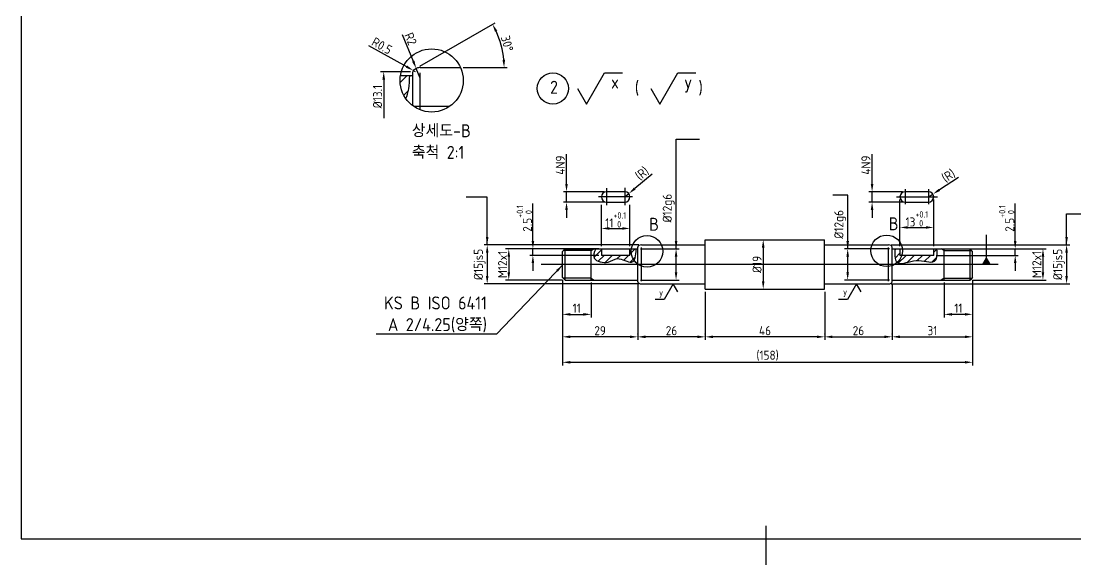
# Model space of a CAD drawing. Header units: millimetres. Extents: x 0 to 1314, y 0 to 614.
# Drawn here: x 10 to 416.3, y 0 to 209.4 of the extents above; entities that cross this region are included whole.
import ezdxf

# ---------------------------------------------------------------- set-up
doc = ezdxf.new("R2010")
doc.units = ezdxf.units.MM
for name, color, linetype in [('가는실선', 1, 'Continuous'), ('문자', 2, 'Continuous'), ('외형선', 3, 'Continuous'), ('윤곽선', 4, 'Continuous'), ('중심선', 1, 'Continuous')]:
    doc.layers.add(name, color=color, linetype=linetype)
doc.styles.get("Standard").update_dxf_attribs({"font": 'isocp.shx', "bigfont": 'whgtxt.shx'})
doc.dimstyles.new('ISO-25', dxfattribs={"dimtxt": 3.5, "dimasz": 3, "dimexe": 1.2, "dimexo": 1, "dimtad": 1, "dimdsep": 46, "dimtxsty": 'Standard', "dimcen": 0, "dimclrd": 7, "dimclre": 7, "dimclrt": 2, "dimazin": 2, "dimtfac": 1, "dimtmove": 0, "dimatfit": 3, "dimfxl": 0, "dimlwd": -1, "dimlwe": -1, "dimarcsym": 0})
pattern_1 = [(45, (-894.8262, -237.0113), (-1.571545, 1.571545), [])]

# ---------------------------------------------------------------- blocks, each defined once
blk = doc.blocks.new('*D109')
at = {"layer": 'Defpoints', "color": 0}
for p in [(220.09, 143.69), (235.53, 143.69), (235.53, 139.69)]:
    blk.add_point(p, dxfattribs=at)
at = {"layer": '외형선', "color": 7}
for p, q in [((220.09, 146.69), (220.09, 158.19)), ((234.53, 143.69), (218.89, 143.69)), ((220.09, 139.69), (220.09, 143.69)), ((234.53, 139.69), (218.89, 139.69)), ((220.09, 136.69), (220.09, 133.69))]:
    blk.add_line(p, q, dxfattribs=at)
for points in [[(219.59, 146.69), (220.59, 146.69), (220.09, 143.69)], [(219.59, 136.69), (220.59, 136.69), (220.09, 139.69)]]:
    blk.add_solid(points, dxfattribs=at)
at = {"layer": '외형선', "color": 2, "insert": (217.71, 153.94), "char_height": 3.5, "width": 1.75, "attachment_point": 5, "rotation": 90}
blk.add_mtext('4N9', dxfattribs=at)
blk = doc.blocks.new('*D110')
at = {"layer": 'Defpoints', "color": 0}
for p in [(244.06, 142.97), (242.53, 141.69)]:
    blk.add_point(p, dxfattribs=at)
at = {"layer": '외형선', "color": 7}
for p, q in [((253.14, 150.51), (246.37, 144.89)), ((242.53, 141.69), (244.06, 142.97))]:
    blk.add_line(p, q, dxfattribs=at)
blk.add_solid([(246.05, 145.27), (246.69, 144.5), (244.06, 142.97)], dxfattribs=at)
at = {"layer": '외형선', "color": 2, "insert": (249.28, 150.62), "char_height": 3.5, "attachment_point": 5, "rotation": 39.6938}
blk.add_mtext('(R)', dxfattribs=at)
blk = doc.blocks.new('*D100')
at = {"layer": 'Defpoints', "color": 0}
for p in [(244.53, 129.55), (233.53, 121.69), (244.53, 121.69)]:
    blk.add_point(p, dxfattribs=at)
at = {"layer": '외형선', "color": 7}
for p, q in [((233.53, 122.69), (233.53, 130.75)), ((244.53, 122.69), (244.53, 130.75)), ((236.53, 129.55), (241.53, 129.55))]:
    blk.add_line(p, q, dxfattribs=at)
for points in [[(236.53, 130.05), (236.53, 129.05), (233.53, 129.55)], [(241.53, 130.05), (241.53, 129.05), (244.53, 129.55)]]:
    blk.add_solid(points, dxfattribs=at)
at = {"layer": '외형선', "color": 2, "insert": (239.03, 132.85), "char_height": 3.5, "attachment_point": 5}
blk.add_mtext('11{\\H0.7x;\\S+0.1^  0;}', dxfattribs=at)
blk = doc.blocks.new('*D101')
at = {"layer": 'Defpoints', "color": 0}
for p in [(207.14, 121.69), (233.53, 121.69), (233.53, 119.19)]:
    blk.add_point(p, dxfattribs=at)
at = {"layer": '외형선', "color": 7}
for p, q in [((207.14, 124.69), (207.14, 139.11)), ((232.53, 121.69), (205.94, 121.69)), ((232.53, 119.19), (205.94, 119.19)), ((207.14, 119.19), (207.14, 121.69)), ((207.14, 116.19), (207.14, 113.19))]:
    blk.add_line(p, q, dxfattribs=at)
for points in [[(206.64, 124.69), (207.64, 124.69), (207.14, 121.69)], [(206.64, 116.19), (207.64, 116.19), (207.14, 119.19)]]:
    blk.add_solid(points, dxfattribs=at)
at = {"layer": '외형선', "color": 2, "insert": (203.84, 133.4), "char_height": 3.5, "attachment_point": 5, "rotation": 90}
blk.add_mtext('2.5{\\H0.7x;\\S+0.1^  0;}', dxfattribs=at)
blk = doc.blocks.new('*D106')
at = {"layer": 'Defpoints', "color": 0}
for p in [(337.79, 143.69), (350.53, 143.69), (350.53, 139.69)]:
    blk.add_point(p, dxfattribs=at)
at = {"layer": '외형선', "color": 7}
for p, q in [((337.79, 146.69), (337.79, 158.19)), ((349.53, 143.69), (336.59, 143.69)), ((337.79, 139.69), (337.79, 143.69)), ((349.53, 139.69), (336.59, 139.69)), ((337.79, 136.69), (337.79, 133.69))]:
    blk.add_line(p, q, dxfattribs=at)
for points in [[(337.29, 146.69), (338.29, 146.69), (337.79, 143.69)], [(337.29, 136.69), (338.29, 136.69), (337.79, 139.69)]]:
    blk.add_solid(points, dxfattribs=at)
at = {"layer": '외형선', "color": 2, "insert": (335.42, 153.94), "char_height": 3.5, "attachment_point": 5, "rotation": 90}
blk.add_mtext('4N9', dxfattribs=at)
blk = doc.blocks.new('*D107')
at = {"layer": 'Defpoints', "color": 0}
for p in [(361.2, 142.78), (359.53, 141.69)]:
    blk.add_point(p, dxfattribs=at)
at = {"layer": '외형선', "color": 7}
for p, q in [((371.11, 149.19), (363.72, 144.41)), ((359.53, 141.69), (361.2, 142.78))]:
    blk.add_line(p, q, dxfattribs=at)
blk.add_solid([(363.45, 144.83), (364, 143.99), (361.2, 142.78)], dxfattribs=at)
at = {"layer": '외형선', "color": 2, "insert": (367.29, 149.75), "char_height": 3.5, "attachment_point": 5, "rotation": 32.8891}
blk.add_mtext('(R)', dxfattribs=at)
blk = doc.blocks.new('*D108')
at = {"layer": 'Defpoints', "color": 0}
for p in [(361.53, 129.94), (348.53, 121.69), (361.53, 121.69)]:
    blk.add_point(p, dxfattribs=at)
at = {"layer": '외형선', "color": 7}
for p, q in [((348.53, 122.69), (348.53, 131.14)), ((361.53, 122.69), (361.53, 131.14)), ((351.53, 129.94), (358.53, 129.94))]:
    blk.add_line(p, q, dxfattribs=at)
for points in [[(351.53, 130.44), (351.53, 129.44), (348.53, 129.94)], [(358.53, 130.44), (358.53, 129.44), (361.53, 129.94)]]:
    blk.add_solid(points, dxfattribs=at)
at = {"layer": '외형선', "color": 2, "insert": (355.03, 133.24), "char_height": 3.5, "attachment_point": 5}
blk.add_mtext('13{\\H0.7x;\\S+0.1^  0;}', dxfattribs=at)
blk = doc.blocks.new('*D102')
at = {"layer": 'Defpoints', "color": 0}
for p in [(162.2, 191.18), (163.74, 187.48)]:
    blk.add_point(p, dxfattribs=at)
at = {"layer": '외형선', "color": 7}
for p, q in [((156.78, 204.23), (161.05, 193.95)), ((163.74, 187.48), (162.2, 191.18))]:
    blk.add_line(p, q, dxfattribs=at)
blk.add_solid([(161.51, 194.14), (160.59, 193.75), (162.2, 191.18)], dxfattribs=at)
at = {"layer": '외형선', "color": 2, "insert": (160.06, 202.53), "char_height": 3.5, "attachment_point": 5, "rotation": 292.5401}
blk.add_mtext('R2', dxfattribs=at)
blk = doc.blocks.new('*D103')
at = {"layer": 'Defpoints', "color": 0}
for p in [(161.06, 190.39), (161.93, 189.9)]:
    blk.add_point(p, dxfattribs=at)
at = {"layer": '외형선', "color": 7}
for p, q in [((143.86, 200.03), (158.44, 191.86)), ((161.93, 189.9), (161.06, 190.39))]:
    blk.add_line(p, q, dxfattribs=at)
blk.add_solid([(158.69, 192.3), (158.2, 191.42), (161.06, 190.39)], dxfattribs=at)
at = {"layer": '외형선', "color": 2, "insert": (148.99, 199.88), "char_height": 3.5, "attachment_point": 5, "rotation": 330.7278}
blk.add_mtext('R0.5', dxfattribs=at)
blk = doc.blocks.new('*D104')
at = {"layer": 'Defpoints', "color": 0}
for p in [(195.55, 197.28), (163.74, 191.48), (179.26, 191.48), (161.43, 190.77), (161.74, 190.94)]:
    blk.add_point(p, dxfattribs=at)
at = {"layer": '외형선', "color": 7}
for p, q in [((163.53, 191.98), (192.62, 208.78)), ((180.26, 191.48), (197.25, 191.48))]:
    blk.add_line(p, q, dxfattribs=at)
blk.add_arc((162.66, 191.48), 33.39, 5.1494, 24.8545, dxfattribs=at)
for points in [[(192.52, 205.29), (193.41, 205.75), (191.58, 208.18)], [(196.42, 194.5), (195.42, 194.46), (196.05, 191.48)]]:
    blk.add_solid(points, dxfattribs=at)
at = {"layer": '외형선', "color": 2, "insert": (197.21, 200.74), "char_height": 3.5, "attachment_point": 5, "rotation": 285.0019}
blk.add_mtext('30°', dxfattribs=at)
blk = doc.blocks.new('*D105')
at = {"layer": 'Defpoints', "color": 0}
for p in [(219.53, 121.69), (197.85, 109.69), (219.53, 109.69)]:
    blk.add_point(p, dxfattribs=at)
at = {"layer": '외형선', "color": 7}
for p, q in [((218.53, 121.69), (196.65, 121.69)), ((197.85, 118.69), (197.85, 112.69)), ((218.53, 109.69), (196.65, 109.69))]:
    blk.add_line(p, q, dxfattribs=at)
for points in [[(197.35, 118.69), (198.35, 118.69), (197.85, 121.69)], [(197.35, 112.69), (198.35, 112.69), (197.85, 109.69)]]:
    blk.add_solid(points, dxfattribs=at)
at = {"layer": '외형선', "color": 2, "insert": (195.47, 115.69), "char_height": 3.5, "attachment_point": 5, "rotation": 90}
blk.add_mtext('M12x1', dxfattribs=at)
blk = doc.blocks.new('*D97')
at = {"layer": 'Defpoints', "color": 0}
for p in [(248.93, 123.19), (189.54, 108.19), (248.93, 108.19)]:
    blk.add_point(p, dxfattribs=at)
at = {"layer": '외형선', "color": 7}
for p, q in [((247.93, 123.19), (188.34, 123.19)), ((189.54, 120.19), (189.54, 111.19)), ((247.93, 108.19), (188.34, 108.19))]:
    blk.add_line(p, q, dxfattribs=at)
for points in [[(189.04, 120.19), (190.04, 120.19), (189.54, 123.19)], [(189.04, 111.19), (190.04, 111.19), (189.54, 108.19)]]:
    blk.add_solid(points, dxfattribs=at)
at = {"layer": '외형선', "color": 2, "insert": (186.66, 115.69), "char_height": 3.5, "attachment_point": 5, "rotation": 90}
blk.add_mtext('%%C15js5', dxfattribs=at)
blk = doc.blocks.new('*D98')
at = {"layer": 'Defpoints', "color": 0}
for p in [(273.53, 125.19), (273.53, 106.19), (295.86, 106.19)]:
    blk.add_point(p, dxfattribs=at)
at = {"layer": '외형선', "color": 7}
for p, q in [((274.53, 125.19), (297.06, 125.19)), ((295.86, 122.19), (295.86, 109.19)), ((274.53, 106.19), (297.06, 106.19))]:
    blk.add_line(p, q, dxfattribs=at)
for points in [[(295.36, 122.19), (296.36, 122.19), (295.86, 125.19)], [(295.36, 109.19), (296.36, 109.19), (295.86, 106.19)]]:
    blk.add_solid(points, dxfattribs=at)
at = {"layer": '외형선', "color": 2, "insert": (293.48, 115.69), "char_height": 3.5, "attachment_point": 5, "rotation": 90}
blk.add_mtext('%%C19', dxfattribs=at)
blk = doc.blocks.new('*D99')
at = {"layer": 'Defpoints', "color": 0}
for p in [(361.53, 121.69), (361.53, 119.19), (392.92, 121.69)]:
    blk.add_point(p, dxfattribs=at)
at = {"layer": '외형선', "color": 7}
for p, q in [((392.92, 124.69), (392.92, 139.11)), ((362.53, 121.69), (394.12, 121.69)), ((362.53, 119.19), (394.12, 119.19)), ((392.92, 119.19), (392.92, 121.69)), ((392.92, 116.19), (392.92, 113.19))]:
    blk.add_line(p, q, dxfattribs=at)
for points in [[(392.42, 124.69), (393.42, 124.69), (392.92, 121.69)], [(392.42, 116.19), (393.42, 116.19), (392.92, 119.19)]]:
    blk.add_solid(points, dxfattribs=at)
at = {"layer": '외형선', "color": 2, "insert": (389.62, 133.4), "char_height": 3.5, "attachment_point": 5, "rotation": 90}
blk.add_mtext('2.5{\\H0.7x;\\S+0.1^  0;}', dxfattribs=at)
blk = doc.blocks.new('*D92')
at = {"layer": 'Defpoints', "color": 0}
for p in [(375.53, 121.69), (375.53, 109.69), (403.61, 109.69)]:
    blk.add_point(p, dxfattribs=at)
at = {"layer": '외형선', "color": 7}
for p, q in [((376.53, 121.69), (404.81, 121.69)), ((403.61, 118.69), (403.61, 112.69)), ((376.53, 109.69), (404.81, 109.69))]:
    blk.add_line(p, q, dxfattribs=at)
for points in [[(403.11, 118.69), (404.11, 118.69), (403.61, 121.69)], [(403.11, 112.69), (404.11, 112.69), (403.61, 109.69)]]:
    blk.add_solid(points, dxfattribs=at)
at = {"layer": '외형선', "color": 2, "insert": (401.23, 115.69), "char_height": 3.5, "width": 13.51, "attachment_point": 5, "rotation": 90}
blk.add_mtext('M12x1', dxfattribs=at)
blk = doc.blocks.new('*D93')
at = {"layer": 'Defpoints', "color": 0}
for p in [(344.12, 123.19), (344.12, 108.19), (412.71, 108.19)]:
    blk.add_point(p, dxfattribs=at)
at = {"layer": '외형선', "color": 7}
for p, q in [((345.12, 123.19), (413.91, 123.19)), ((412.71, 120.19), (412.71, 111.19)), ((345.12, 108.19), (413.91, 108.19))]:
    blk.add_line(p, q, dxfattribs=at)
for points in [[(412.21, 120.19), (413.21, 120.19), (412.71, 123.19)], [(412.21, 111.19), (413.21, 111.19), (412.71, 108.19)]]:
    blk.add_solid(points, dxfattribs=at)
at = {"layer": '외형선', "color": 2, "insert": (409.82, 115.69), "char_height": 3.5, "attachment_point": 5, "rotation": 90}
blk.add_mtext('%%C15js5', dxfattribs=at)
blk = doc.blocks.new('*D95')
at = {"layer": 'Defpoints', "color": 0}
for p in [(247.53, 121.69), (247.53, 109.69), (262.29, 109.69)]:
    blk.add_point(p, dxfattribs=at)
at = {"layer": '외형선', "color": 7}
for p, q in [((262.29, 121.69), (262.29, 143.67)), ((248.53, 121.69), (263.49, 121.69)), ((262.29, 112.69), (262.29, 118.69)), ((248.53, 109.69), (263.49, 109.69))]:
    blk.add_line(p, q, dxfattribs=at)
for points in [[(261.79, 118.69), (262.79, 118.69), (262.29, 121.69)], [(261.79, 112.69), (262.79, 112.69), (262.29, 109.69)]]:
    blk.add_solid(points, dxfattribs=at)
at = {"layer": '외형선', "color": 2, "insert": (259.42, 137.36), "char_height": 3.5, "attachment_point": 5, "rotation": 90}
blk.add_mtext('%%C12g6', dxfattribs=at)
blk = doc.blocks.new('*D96')
at = {"layer": 'Defpoints', "color": 0}
for p in [(345.53, 121.69), (328.39, 109.69), (345.53, 109.69)]:
    blk.add_point(p, dxfattribs=at)
at = {"layer": '외형선', "color": 7}
for p, q in [((328.39, 121.69), (328.39, 137.44)), ((344.53, 121.69), (327.19, 121.69)), ((328.39, 112.69), (328.39, 118.69)), ((344.53, 109.69), (327.19, 109.69))]:
    blk.add_line(p, q, dxfattribs=at)
for points in [[(327.89, 118.69), (328.89, 118.69), (328.39, 121.69)], [(327.89, 112.69), (328.89, 112.69), (328.39, 109.69)]]:
    blk.add_solid(points, dxfattribs=at)
at = {"layer": '외형선', "color": 2, "insert": (325.52, 131.13), "char_height": 3.5, "attachment_point": 5, "rotation": 90}
blk.add_mtext('%%C12g6', dxfattribs=at)
blk = doc.blocks.new('*D94')
at = {"layer": 'Defpoints', "color": 0}
for p in [(218.53, 110.69), (229.53, 109.69), (229.53, 96.47)]:
    blk.add_point(p, dxfattribs=at)
at = {"layer": '외형선', "color": 7}
for p, q in [((218.53, 109.69), (218.53, 95.27)), ((229.53, 108.69), (229.53, 95.27)), ((221.53, 96.47), (226.53, 96.47))]:
    blk.add_line(p, q, dxfattribs=at)
for points in [[(221.53, 96.97), (221.53, 95.97), (218.53, 96.47)], [(226.53, 96.97), (226.53, 95.97), (229.53, 96.47)]]:
    blk.add_solid(points, dxfattribs=at)
at = {"layer": '외형선', "color": 2, "insert": (224.03, 98.85), "char_height": 3.5, "attachment_point": 5}
blk.add_mtext('11', dxfattribs=at)
blk = doc.blocks.new('*D87')
at = {"layer": 'Defpoints', "color": 0}
for p in [(247.53, 108.98), (218.53, 96.47), (218.53, 87.82)]:
    blk.add_point(p, dxfattribs=at)
at = {"layer": '외형선', "color": 7}
for p, q in [((247.53, 107.98), (247.53, 86.62)), ((218.53, 95.47), (218.53, 86.62)), ((244.53, 87.82), (221.53, 87.82))]:
    blk.add_line(p, q, dxfattribs=at)
for points in [[(221.53, 88.32), (221.53, 87.32), (218.53, 87.82)], [(244.53, 88.32), (244.53, 87.32), (247.53, 87.82)]]:
    blk.add_solid(points, dxfattribs=at)
at = {"layer": '외형선', "color": 2, "insert": (233.03, 90.19), "char_height": 3.5, "attachment_point": 5}
blk.add_mtext('29', dxfattribs=at)
blk = doc.blocks.new('*D88')
at = {"layer": 'Defpoints', "color": 0}
for p in [(273.53, 106.19), (247.53, 87.82), (247.53, 87.82)]:
    blk.add_point(p, dxfattribs=at)
at = {"layer": '외형선', "color": 7}
for p, q in [((273.53, 105.19), (273.53, 86.62)), ((247.53, 88.82), (247.53, 89.02)), ((270.53, 87.82), (250.53, 87.82))]:
    blk.add_line(p, q, dxfattribs=at)
for points in [[(250.53, 88.32), (250.53, 87.32), (247.53, 87.82)], [(270.53, 88.32), (270.53, 87.32), (273.53, 87.82)]]:
    blk.add_solid(points, dxfattribs=at)
at = {"layer": '외형선', "color": 2, "insert": (260.53, 90.19), "char_height": 3.5, "attachment_point": 5}
blk.add_mtext('26', dxfattribs=at)
blk = doc.blocks.new('*D89')
at = {"layer": 'Defpoints', "color": 0}
for p in [(319.53, 106.19), (273.53, 87.82), (273.53, 87.82)]:
    blk.add_point(p, dxfattribs=at)
at = {"layer": '외형선', "color": 7}
for p, q in [((319.53, 105.19), (319.53, 86.62)), ((273.53, 88.82), (273.53, 89.02)), ((316.53, 87.82), (276.53, 87.82))]:
    blk.add_line(p, q, dxfattribs=at)
for points in [[(276.53, 88.32), (276.53, 87.32), (273.53, 87.82)], [(316.53, 88.32), (316.53, 87.32), (319.53, 87.82)]]:
    blk.add_solid(points, dxfattribs=at)
at = {"layer": '외형선', "color": 2, "insert": (296.53, 90.19), "char_height": 3.5, "attachment_point": 5}
blk.add_mtext('46', dxfattribs=at)
blk = doc.blocks.new('*D90')
at = {"layer": 'Defpoints', "color": 0}
for p in [(376.53, 110.69), (365.53, 109.69), (365.53, 96.47)]:
    blk.add_point(p, dxfattribs=at)
at = {"layer": '외형선', "color": 7}
for p, q in [((365.53, 108.69), (365.53, 95.27)), ((376.53, 109.69), (376.53, 95.27)), ((373.53, 96.47), (368.53, 96.47))]:
    blk.add_line(p, q, dxfattribs=at)
for points in [[(368.53, 96.97), (368.53, 95.97), (365.53, 96.47)], [(373.53, 96.97), (373.53, 95.97), (376.53, 96.47)]]:
    blk.add_solid(points, dxfattribs=at)
at = {"layer": '외형선', "color": 2, "insert": (371.03, 98.85), "char_height": 3.5, "attachment_point": 5}
blk.add_mtext('11', dxfattribs=at)
blk = doc.blocks.new('*D91')
at = {"layer": 'Defpoints', "color": 0}
for p in [(345.53, 108.98), (376.53, 96.47), (376.53, 87.82)]:
    blk.add_point(p, dxfattribs=at)
at = {"layer": '외형선', "color": 7}
for p, q in [((345.53, 107.98), (345.53, 86.62)), ((376.53, 95.47), (376.53, 86.62)), ((348.53, 87.82), (373.53, 87.82))]:
    blk.add_line(p, q, dxfattribs=at)
for points in [[(348.53, 88.32), (348.53, 87.32), (345.53, 87.82)], [(373.53, 88.32), (373.53, 87.32), (376.53, 87.82)]]:
    blk.add_solid(points, dxfattribs=at)
at = {"layer": '외형선', "color": 2, "insert": (361.03, 90.19), "char_height": 3.5, "attachment_point": 5}
blk.add_mtext('31', dxfattribs=at)
blk = doc.blocks.new('*D86')
at = {"layer": 'Defpoints', "color": 0}
for p in [(319.53, 87.82), (345.53, 87.82), (345.53, 87.82)]:
    blk.add_point(p, dxfattribs=at)
at = {"layer": '외형선', "color": 7}
for p, q in [((319.53, 88.82), (319.53, 89.02)), ((322.53, 87.82), (342.53, 87.82)), ((345.53, 88.82), (345.53, 89.02))]:
    blk.add_line(p, q, dxfattribs=at)
for points in [[(322.53, 88.32), (322.53, 87.32), (319.53, 87.82)], [(342.53, 88.32), (342.53, 87.32), (345.53, 87.82)]]:
    blk.add_solid(points, dxfattribs=at)
at = {"layer": '외형선', "color": 2, "insert": (332.53, 90.19), "char_height": 3.5, "attachment_point": 5}
blk.add_mtext('26', dxfattribs=at)
blk = doc.blocks.new('*D178')
at = {"layer": 'Defpoints', "color": 0}
for p in [(218.53, 87.82), (376.53, 87.82), (376.53, 78.01)]:
    blk.add_point(p, dxfattribs=at)
at = {"layer": '외형선', "color": 7}
for p, q in [((218.53, 86.82), (218.53, 76.81)), ((376.53, 86.82), (376.53, 76.81)), ((221.53, 78.01), (373.53, 78.01))]:
    blk.add_line(p, q, dxfattribs=at)
for points in [[(221.53, 78.51), (221.53, 77.51), (218.53, 78.01)], [(373.53, 78.51), (373.53, 77.51), (376.53, 78.01)]]:
    blk.add_solid(points, dxfattribs=at)
at = {"layer": '외형선', "color": 2, "insert": (297.53, 80.56), "char_height": 3.5, "attachment_point": 5}
blk.add_mtext('(158)', dxfattribs=at)

msp = doc.modelspace()

# ---------------------------------------------------------------- hatches: boundary and pattern name
at = {"layer": '가는실선'}
h = msp.add_hatch(dxfattribs=at)
h.set_pattern_fill('ANSI31', color=256, scale=1.4)
h.set_pattern_definition([(45, (-1977.8493, -646.8727), (-3.14309, 3.14309), [])])
edge = h.paths.add_edge_path()
edge.add_spline(control_points=[(158.134, 179.651), (159.278, 181.444), (159.604, 184.761), (159.715, 188.481)], knot_values=[22.0957229, 22.0957229, 22.0957229, 22.0957229, 26.2311837, 26.2311837, 26.2311837, 26.2311837], degree=3, periodic=0)
edge.add_line((159.715, 188.481), (159.311, 188.481))
edge.add_line((159.311, 188.481), (156.148, 188.481))
edge.add_arc((168.151, 186.541), 12.158, 170.82243, 180)
edge.add_arc((168.151, 186.541), 12.158, 180, 214.52414)
h = msp.add_hatch(dxfattribs=at)
h.set_pattern_fill('ANSI31', color=256, scale=0.7)
h.set_pattern_definition(pattern_1)
edge = h.paths.add_edge_path()
edge.add_line((233.525, 121.694), (231.66, 121.694))
edge.add_line((231.66, 121.694), (231.346, 121.694))
edge.add_spline(control_points=[(231.346, 121.694), (230.678, 120.359), (229.664, 117.283), (235.978, 115.601), (239.92, 119.182), (246.253, 114.647), (246.838, 119.042), (246.917, 121.694)], knot_values=[1.4968626, 1.4968626, 1.4968626, 1.4968626, 5.3183277, 10.9130657, 14.6723485, 20.3352193, 26.2311837, 26.2311837, 26.2311837, 26.2311837], degree=3, periodic=0)
edge.add_line((246.917, 121.694), (246.715, 121.694))
edge.add_line((246.715, 121.694), (244.525, 121.694))
edge.add_line((244.525, 121.694), (244.525, 119.194))
edge.add_line((244.525, 119.194), (233.525, 119.194))
edge.add_line((233.525, 119.194), (233.525, 121.694))
h = msp.add_hatch(dxfattribs=at)
h.set_pattern_fill('ANSI31', color=256, scale=0.7)
h.set_pattern_definition(pattern_1)
edge = h.paths.add_edge_path()
edge.add_spline(control_points=[(346.693, 121.694), (346.608, 118.997), (346.878, 114.053), (354.716, 118.413), (362.606, 114.979), (362.829, 119.378), (362.666, 121.694)], knot_values=[2.0812628, 2.0812628, 2.0812628, 2.0812628, 8.300094, 15.1386842, 22.0759117, 27.6479892, 27.6479892, 27.6479892, 27.6479892], degree=3, periodic=0)
edge.add_line((362.666, 121.694), (361.525, 121.694))
edge.add_line((361.525, 121.694), (361.525, 119.194))
edge.add_line((361.525, 119.194), (348.525, 119.194))
edge.add_line((348.525, 119.194), (348.525, 121.694))
edge.add_line((348.525, 121.694), (346.693, 121.694))

# ---------------------------------------------------------------- linework, layer by layer
for p, q in [((219.525, 121.018), (218.849, 121.018)), ((229.525, 121.018), (219.525, 121.018)), ((229.525, 121.018), (230.697, 121.694)), ((365.525, 121.018), (364.354, 121.694)), ((365.525, 121.018), (375.525, 121.018)), ((375.525, 121.018), (376.202, 121.018)), ((219.525, 110.371), (218.849, 110.371)), ((229.525, 110.371), (219.525, 110.371)), ((229.525, 110.371), (230.697, 109.694)), ((365.525, 110.371), (364.354, 109.694)), ((365.525, 110.371), (375.525, 110.371)), ((375.525, 110.371), (376.202, 110.371)), ((261.226, 108.194), (257.762, 102.194)), ((262.959, 105.194), (261.226, 108.194)), ((331.825, 108.194), (328.36, 102.194)), ((333.557, 105.194), (331.825, 108.194)), ((257.762, 102.194), (254.298, 102.194)), ((328.36, 102.194), (324.896, 102.194))]:
    msp.add_line(p, q, dxfattribs=at)
for centre, radius in [((168.151, 186.541), 12.158), ((251.135, 120.725), 6.079), ((343.417, 120.943), 6.079)]:
    msp.add_circle(centre, radius, dxfattribs=at)
at = {"layer": '문자'}
msp.add_circle((214.847, 183.451), 6, dxfattribs=at)
at = {"layer": '외형선'}
for p, q in [((163.736, 191.481), (179.26, 191.481)), ((156.148, 188.481), (159.311, 188.481)), ((159.311, 188.481), (160.932, 188.481)), ((160.932, 188.26), (160.932, 189.903)), ((160.932, 176.758), (160.932, 188.26)), ((161.432, 190.769), (161.736, 190.945)), ((163.736, 175.213), (163.736, 189.481)), ((227.844, 177.451), (234.772, 189.451)), ((234.772, 189.451), (241.7, 189.451)), ((256.038, 177.451), (262.967, 189.451)), ((262.967, 189.451), (269.895, 189.451)), ((224.38, 183.451), (227.844, 177.451)), ((252.574, 183.451), (256.038, 177.451)), ((242.525, 143.694), (235.525, 143.694)), ((359.525, 143.694), (350.525, 143.694)), ((233.525, 122.694), (233.525, 138.694)), ((235.525, 139.694), (242.525, 139.694)), ((244.525, 122.694), (244.525, 138.694)), ((348.525, 122.694), (348.525, 140.694)), ((350.525, 139.694), (359.525, 139.694)), ((361.525, 122.694), (361.525, 140.694)), ((247.525, 121.584), (247.525, 122.405)), ((247.775, 122.838), (247.927, 122.926)), ((248.927, 123.194), (273.525, 123.194)), ((248.927, 109.194), (248.927, 122.194)), ((273.525, 124.031), (273.525, 125.194)), ((273.525, 125.194), (319.525, 125.194)), ((273.525, 106.194), (273.525, 124.031)), ((319.525, 124.031), (319.525, 125.194)), ((319.525, 106.194), (319.525, 124.031)), ((319.525, 123.194), (344.124, 123.194)), ((344.124, 109.194), (344.124, 122.194)), ((345.275, 122.838), (345.124, 122.926)), ((345.525, 121.584), (345.525, 122.405)), ((218.525, 120.694), (219.525, 121.694)), ((218.525, 120.082), (218.525, 120.694)), ((218.525, 110.694), (218.525, 120.082)), ((219.525, 120.96), (219.525, 121.694)), ((219.525, 121.694), (231.66, 121.694)), ((219.525, 109.694), (219.525, 120.96)), ((229.525, 115.694), (229.525, 121.694)), ((231.66, 121.694), (233.525, 121.694)), ((233.525, 121.694), (233.525, 119.194)), ((233.525, 121.694), (244.525, 121.694)), ((244.525, 119.194), (233.525, 119.194)), ((244.525, 121.694), (246.715, 121.694)), ((244.525, 119.194), (244.525, 121.694)), ((246.715, 121.694), (247.525, 121.694)), ((247.525, 108.983), (247.525, 121.584)), ((345.525, 121.694), (363.293, 121.694)), ((345.525, 108.983), (345.525, 121.584)), ((348.525, 121.694), (348.525, 119.194)), ((361.525, 119.194), (348.525, 119.194)), ((361.525, 119.194), (361.525, 121.694)), ((361.525, 121.694), (361.525, 121.694)), ((363.293, 121.694), (375.525, 121.694)), ((365.525, 115.694), (365.525, 121.694)), ((375.525, 120.96), (375.525, 121.694)), ((376.525, 120.694), (375.525, 121.694)), ((375.525, 109.694), (375.525, 120.96)), ((376.525, 120.082), (376.525, 120.694)), ((376.525, 110.694), (376.525, 120.082)), ((229.525, 109.694), (229.525, 115.694)), ((365.525, 109.694), (365.525, 115.694)), ((218.525, 110.694), (219.525, 109.694)), ((376.525, 110.694), (375.525, 109.694)), ((219.525, 109.694), (231.66, 109.694)), ((231.66, 109.694), (245.706, 109.694)), ((245.706, 109.694), (247.525, 109.694)), ((247.775, 108.55), (247.927, 108.462)), ((248.927, 108.194), (273.525, 108.194)), ((273.525, 106.194), (319.525, 106.194)), ((319.525, 108.194), (344.124, 108.194)), ((345.275, 108.55), (345.124, 108.462)), ((345.525, 109.694), (375.525, 109.694))]:
    msp.add_line(p, q, dxfattribs=at)
at = {"layer": '외형선', "color": 7}
for p, q in [((159.932, 189.903), (148.478, 189.903)), ((149.678, 186.903), (149.678, 172.041))]:
    msp.add_line(p, q, dxfattribs=at)
at = {"layer": '외형선'}
for centre, radius, start, end in [((163.736, 187.481), 4, 90, 120), ((161.932, 189.903), 1, 120, 180.00001), ((235.525, 141.694), 2, 90, 270), ((242.525, 141.694), 2, 270, 90), ((350.525, 141.694), 2, 90, 270), ((359.525, 141.694), 2, 270, 90), ((248.025, 122.405), 0.5, 120, 180.00001), ((248.927, 121.194), 2, 90, 120), ((344.124, 121.194), 2, 60, 90), ((345.025, 122.405), 0.5, 0, 60), ((248.025, 108.983), 0.5, 179.99999, 240), ((248.927, 110.194), 2, 240, 270), ((344.124, 110.194), 2, 270, 300), ((345.025, 108.983), 0.5, 300, 360)]:
    msp.add_arc(centre, radius, start, end, dxfattribs=at)
msp.add_open_spline([(158.134, 179.651), (159.278, 181.444), (159.604, 184.761), (159.715, 188.481)], degree=3, dxfattribs=at)
for points, knots in [([(231.346, 121.694), (230.678, 120.359), (229.664, 117.283), (235.978, 115.601), (239.92, 119.182), (246.253, 114.647), (246.838, 119.042), (246.917, 121.694)], [1.4968626, 1.4968626, 1.4968626, 1.4968626, 5.3183277, 10.9130657, 14.6723485, 20.3352193, 26.2311837, 26.2311837, 26.2311837, 26.2311837]), ([(362.666, 121.694), (362.829, 119.378), (362.606, 114.979), (354.716, 118.413), (346.878, 114.053), (346.608, 118.997), (346.693, 121.694)], [2.0812628, 2.0812628, 2.0812628, 2.0812628, 7.6533403, 14.5905678, 21.4291581, 27.6479892, 27.6479892, 27.6479892, 27.6479892])]:
    msp.add_open_spline(points, degree=3, knots=knots, dxfattribs=at)
at = {"layer": '외형선', "color": 7}
msp.add_solid([(149.178, 186.903), (150.178, 186.903), (149.678, 189.903)], dxfattribs=at)
at = {"layer": '윤곽선'}
msp.add_line((297, 0), (297, 15), dxfattribs=at)
msp.add_lwpolyline([(10, 10), (584, 10), (584, 410), (10, 410)], close=True, dxfattribs=at)
at = {"layer": '중심선'}
for p, q in [((174.977, 176.481), (161.324, 176.481)), ((235.525, 145.008), (235.525, 138.542)), ((242.525, 145.188), (242.525, 138.542)), ((350.525, 144.655), (350.525, 138.949)), ((359.525, 144.655), (359.525, 138.949)), ((245.475, 141.694), (232.444, 141.694)), ((347.247, 141.694), (363.006, 141.694)), ((386.381, 115.694), (210.34, 115.694))]:
    msp.add_line(p, q, dxfattribs=at)

# ---------------------------------------------------------------- texts
at = {"layer": '가는실선', "char_height": 2.5, "attachment_point": 1}
for insert in [(326.622, 106.414), (255.754, 106.133)]:
    msp.add_mtext_dynamic_manual_height_columns('y', width=6.79437, gutter_width=12.5, heights=[0], dxfattribs=dict(at, insert=insert))
at = {"layer": '문자', "char_height": 5, "attachment_point": 1}
for s, width, insert in [('상세도-B\\P축척 2:1', 30.63205, (160.511, 169.677)), ('B', 10.92691, (251.886, 133.647)), ('B', 10.92691, (344.167, 133.866))]:
    msp.add_mtext_dynamic_manual_height_columns(s, width=width, gutter_width=12.5, heights=[0], dxfattribs=dict(at, insert=insert))
at = {"layer": '외형선', "char_height": 5}
for s, width, insert, attachment_point in [('x', 7.39873, (237.222, 188.401), 1), ('2', 11.59577, (213.731, 186.41), 1), ('(        )', 31.17598, (246.384, 183.462), 4), ('y', 7.39873, (265.417, 188.401), 1)]:
    msp.add_mtext_dynamic_manual_height_columns(s, width=width, gutter_width=12.5, heights=[0], dxfattribs=dict(at, insert=insert, attachment_point=attachment_point))
at = {"layer": '외형선', "color": 2, "insert": (147.303, 180.322), "char_height": 3.5, "attachment_point": 5, "rotation": 90}
msp.add_mtext('%%C13.1', dxfattribs=at)
at = {"layer": '외형선', "color": 2, "insert": (189.456, 89.527), "char_height": 5, "attachment_point": 9}
msp.add_mtext('KS B ISO 6411\\PA 2/4.25(양쪽)', dxfattribs=at)

# ---------------------------------------------------------------- dimensions: what is measured, and where the dimension line sits
at = {"layer": '외형선'}
dim = msp.add_angular_dim_2l(base=(195.5474, 197.2797), line1=((163.7356, 191.4806), (179.2602, 191.4806)), line2=((161.4318, 190.7693), (161.7356, 190.9447)), dimstyle='ISO-25', dxfattribs=at)
dim.commit()
dim.dimension.update_dxf_attribs({"geometry": '*D104', "text_midpoint": (197.2108, 200.7387)})
for center, mpoint, text, picture, middle in [((161.932, 189.903), (161.059, 190.392), 'R0.5', '*D103', (147.827, 197.809)), ((163.736, 187.481), (162.202, 191.175), 'R2', '*D102', (157.869, 201.616))]:
    dim = msp.add_radius_dim(center=center, mpoint=mpoint, text=text, dimstyle='ISO-25', dxfattribs=at)
    dim.commit()
    dim.dimension.update_dxf_attribs({"geometry": picture, "text_midpoint": middle, "dimtype": 164})
for base, p1, p2, text, picture, middle in [((220.085, 143.694), (235.525, 139.694), (235.525, 143.694), '<>N9', '*D109', (217.71, 153.944)), ((337.791, 143.694), (350.525, 139.694), (350.525, 143.694), '<>N9', '*D106', (335.416, 153.944)), ((207.14, 121.694), (233.525, 119.194), (233.525, 121.694), '<>{\\H0.7x;\\S+0.1^  0;}', '*D101', (203.839, 133.404)), ((189.541, 108.194), (248.927, 123.194), (248.927, 108.194), '%%C<>js5', '*D97', (186.656, 115.694)), ((197.847, 109.694), (219.525, 121.694), (219.525, 109.694), 'M<>x1', '*D105', (195.472, 115.694)), ((295.859, 106.194), (273.525, 125.194), (273.525, 106.194), '%%C<>', '*D98', (293.484, 115.694))]:
    dim = msp.add_linear_dim(base=base, p1=p1, p2=p2, angle=90, text=text, dimstyle='ISO-25', dxfattribs=at)
    dim.commit()
    dim.dimension.update_dxf_attribs({"geometry": picture, "text_midpoint": middle})
for center, mpoint, picture, middle in [((242.525, 141.694), (244.064, 142.971), '*D110', (249.283, 150.617)), ((359.525, 141.694), (361.205, 142.78), '*D107', (367.293, 149.753))]:
    dim = msp.add_radius_dim(center=center, mpoint=mpoint, text='(R)', dimstyle='ISO-25', dxfattribs=at)
    dim.commit()
    dim.dimension.update_dxf_attribs({"geometry": picture, "text_midpoint": middle})
for base, p1, p2, text, picture, middle in [((262.293, 109.694), (247.525, 121.694), (247.525, 109.694), '%%C<>g6', '*D95', (262.293, 137.356)), ((392.923, 121.694), (361.525, 119.194), (361.525, 121.694), '<>{\\H0.7x;\\S+0.1^  0;}', '*D99', (392.923, 133.404)), ((328.393, 109.694), (345.525, 121.694), (345.525, 109.694), '%%C<>g6', '*D96', (328.393, 131.126)), ((412.706, 108.194), (344.124, 123.194), (344.124, 108.194), '%%C<>js5', '*D93', (412.706, 115.694)), ((403.605, 109.694), (375.525, 121.694), (375.525, 109.694), 'M<>x1', '*D92', (403.605, 115.694))]:
    dim = msp.add_linear_dim(base=base, p1=p1, p2=p2, angle=90, text=text, dimstyle='ISO-25', dxfattribs=at)
    dim.commit()
    dim.dimension.update_dxf_attribs({"geometry": picture, "text_midpoint": middle, "dimtype": 160})
for base, p1, p2, text, picture, middle in [((361.525, 129.936), (348.525, 121.694), (361.525, 121.694), '<>{\\H0.7x;\\S+0.1^  0;}', '*D108', (355.025, 133.237)), ((244.525, 129.551), (233.525, 121.694), (244.525, 121.694), '<>{\\H0.7x;\\S+0.1^  0;}', '*D100', (239.025, 132.852)), ((376.525, 78.009), (218.525, 87.819), (376.525, 87.819), '(<>)', '*D178', (297.525, 80.559))]:
    dim = msp.add_linear_dim(base=base, p1=p1, p2=p2, text=text, dimstyle='ISO-25', dxfattribs=at)
    dim.commit()
    dim.dimension.update_dxf_attribs({"geometry": picture, "text_midpoint": middle})
for base, p1, p2, picture, middle in [((229.525, 96.47), (218.525, 110.694), (229.525, 109.694), '*D94', (224.025, 98.845)), ((365.525, 96.47), (376.525, 110.694), (365.525, 109.694), '*D90', (371.025, 98.845)), ((218.525, 87.819), (247.525, 108.983), (218.525, 96.47), '*D87', (233.025, 90.194)), ((247.525, 87.819), (273.525, 106.194), (247.525, 87.819), '*D88', (260.525, 90.194)), ((273.525, 87.819), (319.525, 106.194), (273.525, 87.819), '*D89', (296.525, 90.194)), ((376.525, 87.819), (345.525, 108.983), (376.525, 96.47), '*D91', (361.025, 90.194)), ((345.525, 87.819), (319.525, 87.819), (345.525, 87.819), '*D86', (332.525, 90.194))]:
    dim = msp.add_linear_dim(base=base, p1=p1, p2=p2, dimstyle='ISO-25', dxfattribs=at)
    dim.commit()
    dim.dimension.update_dxf_attribs({"geometry": picture, "text_midpoint": middle})

# ---------------------------------------------------------------- leaders
for points, override in [([(262.293, 121.694), (262.293, 163.938), (271.347, 163.938)], {"dimgap": 0.625, "dimtad": 0}), ([(328.393, 121.694), (328.393, 142.319), (322.678, 142.319)], {"dimgap": 0.625, "dimtad": 0}), ([(189.541, 123.194), (189.541, 141.626), (181.416, 141.626)], {"dimgap": 0.625, "dimtad": 0}), ([(412.706, 123.194), (412.706, 135.162), (419.358, 135.162)], {"dimgap": 0.625, "dimtad": 0}), ([(381.811, 115.694), (381.811, 127.119)], {"dimgap": 0.625, "dimtad": 0, "dimldrblk": 'DatumFilled'})]:
    msp.add_leader(points, dimstyle='ISO-25', override=override, dxfattribs=at)
at = {"layer": '외형선', "annotation_type": 0, "has_hookline": 1, "hookline_direction": 1, "text_width": 42.644}
msp.add_leader([(218.525, 115.388), (193.081, 88.902), (190.081, 88.902)], dimstyle='ISO-25', override={"dimgap": 0.625, "dimtad": 1}, dxfattribs=at)

doc.saveas('drawing.dxf')
